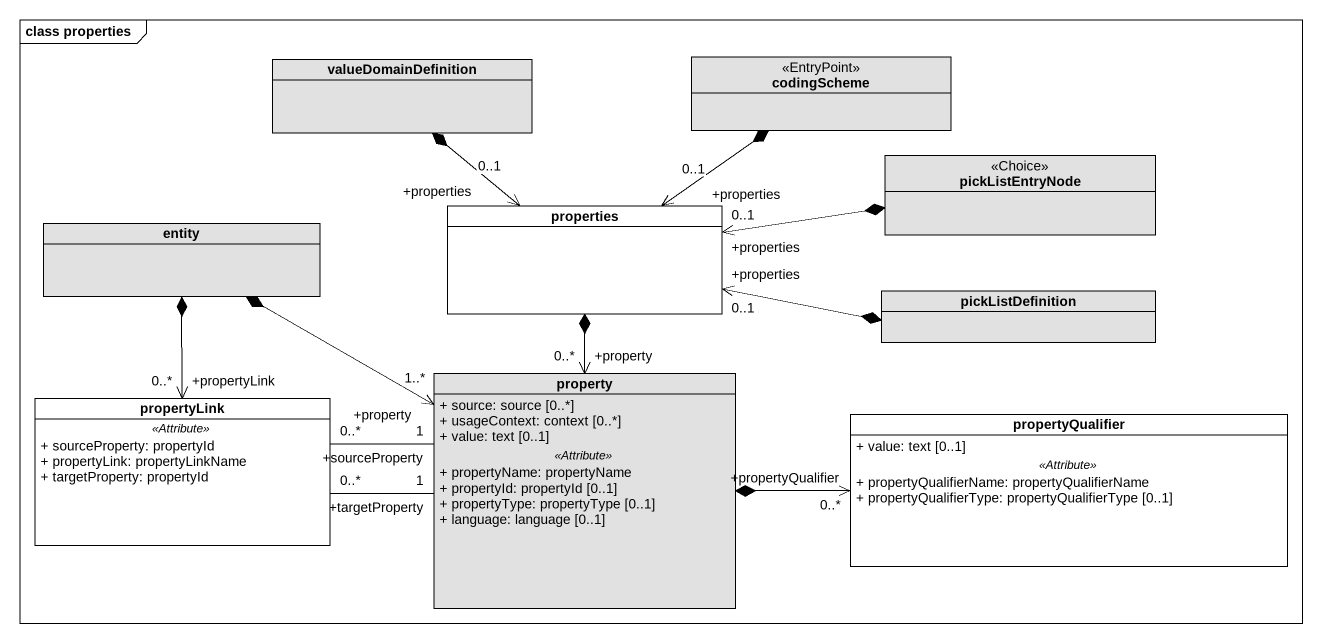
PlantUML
@startuml
mainframe class properties
hide circle
hide empty members
skinparam classAttributeIconSize 0
class valueDomainDefinition #E1E1E1
class codingScheme <<EntryPoint>> #E1E1E1
class pickListEntryNode <<Choice>> #E1E1E1
class properties #FFFFFF
class "entity" as entity_ #E1E1E1
class pickListDefinition #E1E1E1
class property #E1E1E1 {
  + source: source [0..*]
  + usageContext: context [0..*]
  + value: text [0..1]
  .. <<Attribute>> ..
  + propertyName: propertyName
  + propertyId: propertyId [0..1]
  + propertyType: propertyType [0..1]
  + language: language [0..1]
}
class propertyLink #FFFFFF {
  .. <<Attribute>> ..
  + sourceProperty: propertyId
  + propertyLink: propertyLinkName
  + targetProperty: propertyId
}
class propertyQualifier #FFFFFF {
  + value: text [0..1]
  .. <<Attribute>> ..
  + propertyQualifierName: propertyQualifierName
  + propertyQualifierType: propertyQualifierType [0..1]
}
properties "+properties\n0..1" <-up-* valueDomainDefinition
properties "+properties\n0..1" <-up-* codingScheme
properties "+properties\n0..1" <-right-* pickListEntryNode
properties "+properties\n0..1" <-right-* pickListDefinition
property "+property\n0..*" <-up-* properties
property "+property\n1..*" <-left-* entity_
propertyLink "+propertyLink\n0..*" <-up-* entity_
propertyLink "0..*" -right- "+targetProperty\n1" property
propertyLink "0..*" -right- "+sourceProperty\n1" property
propertyQualifier "+propertyQualifier\n0..*" <-left-* property
@enduml
